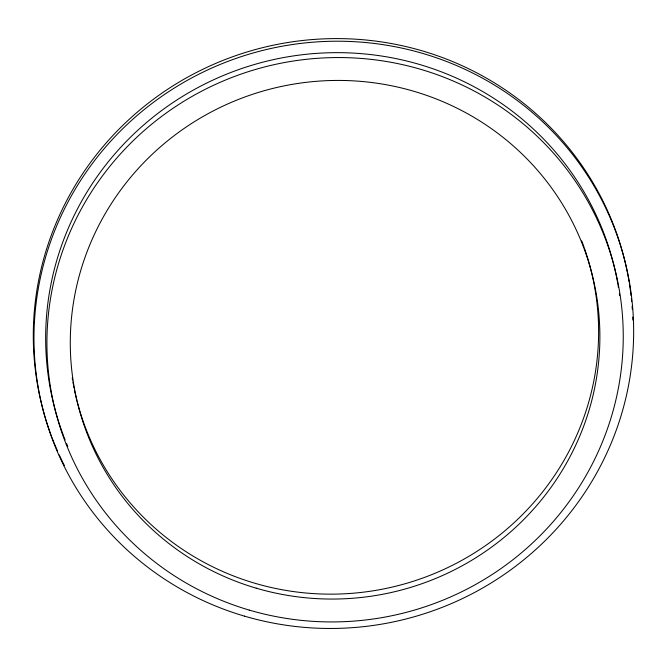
<?xml version="1.0" encoding="UTF-8"?>
<svg xmlns="http://www.w3.org/2000/svg" width="667" height="667" viewBox="0 0 667 667"><rect width="100%" height="100%" fill="white"/><g stroke="black" fill="none" stroke-linecap="round" stroke-linejoin="round"><path stroke-width="1" d="M63.657 436.11A288.594 281.749 -14.6 0 1 258.846 63.248A288.594 281.749 -14.6 0 1 617.775 283.575M617.942 284.567A288.594 281.749 -14.6 0 1 618.442 287.552M619.343 293.538A288.594 281.749 -14.6 0 1 619.618 295.539M67.809 446.406A288.594 281.749 -14.6 0 1 66.633 443.613M65.116 439.87A288.594 281.749 -14.6 0 1 64.015 437.052M584.45 248.316A265.191 258.904 -14.6 0 1 409.079 582.574A265.191 258.904 -14.6 0 1 77.114 401.417M76.863 400.458A265.191 258.904 -14.6 0 1 74.396 389.82M73.995 387.869A265.191 258.904 -14.6 0 1 73.612 385.926M73.245 383.975A265.191 258.904 -14.6 0 1 72.886 382.016M72.545 380.057A265.191 258.904 -14.6 0 1 72.228 378.097M581.707 240.854A265.191 258.904 -14.6 0 1 584.117 247.374M51.676 436.685A300.292 293.172 -14.6 0 1 257.103 49.083A300.292 293.172 -14.6 0 1 629.114 281.858M629.431 283.8A300.292 293.172 -14.6 0 1 631.04 295.506M631.366 298.441A300.292 293.172 -14.6 0 1 631.666 301.376M632.091 306.278A300.292 293.172 -14.6 0 1 632.308 309.23M632.733 317.092A300.292 293.172 -14.6 0 1 632.841 320.052M64.374 465.499A300.292 293.172 -14.6 0 1 59.238 454.852M57.629 451.267A300.292 293.172 -14.6 0 1 52.018 437.602M249.241 610.088A288.594 281.749 -14.6 0 0 616.233 274.637A288.594 281.749 -14.6 0 0 139.787 134.501A288.594 281.749 -14.6 0 0 249.241 610.088M256.203 588.169A265.191 258.904 -14.6 0 0 593.438 279.915A265.191 258.904 -14.6 0 0 155.619 151.142A265.191 258.904 -14.6 0 0 256.203 588.169M244.489 616.141A300.292 293.172 -14.6 0 0 626.355 267.1A300.292 293.172 -14.6 0 0 130.59 121.286A300.292 293.172 -14.6 0 0 244.489 616.141"/></g></svg>
